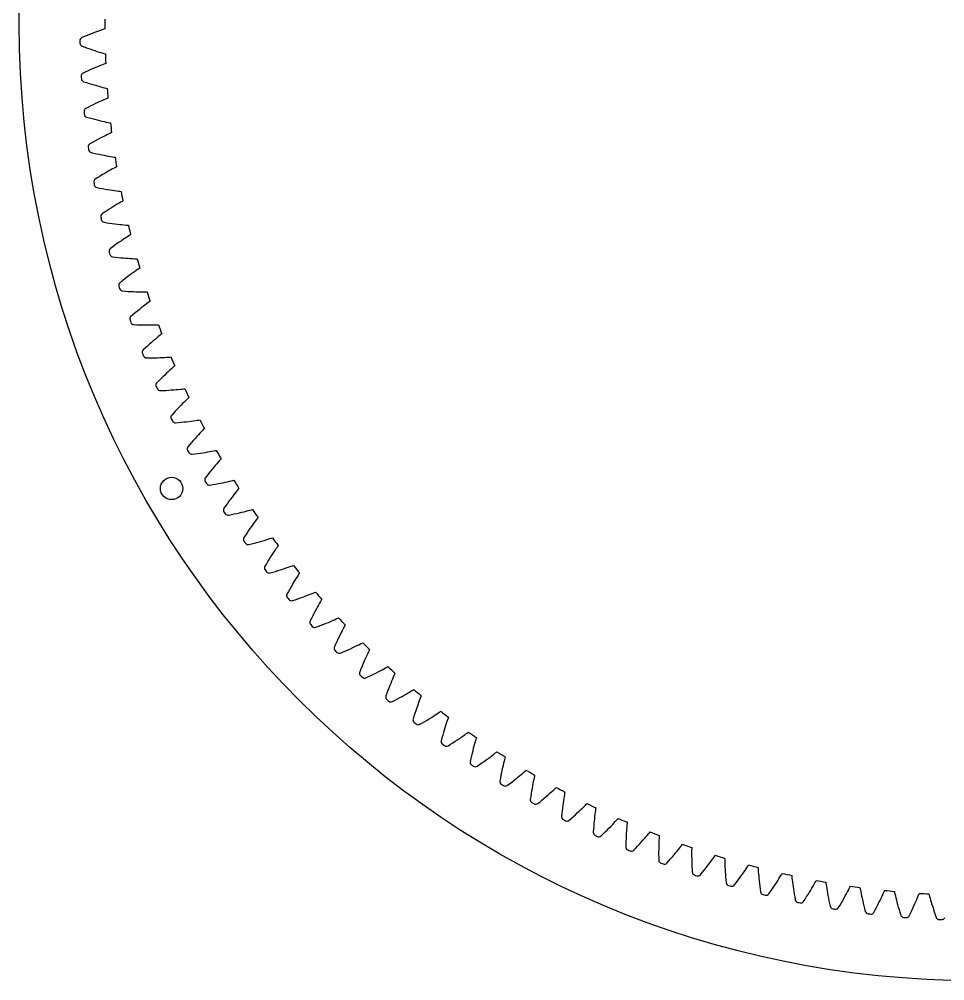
# Model space of a CAD drawing. Header units: millimetres. Extents: x -171 to 171, y -171 to 171.
# Drawn here: x -171.3 to -5.6, y -171.3 to 0.9 of the extents above; entities that cross this region are included whole.
import ezdxf

# ---------------------------------------------------------------- set-up
doc = ezdxf.new("R2010")
doc.units = ezdxf.units.MM

msp = doc.modelspace()

# ---------------------------------------------------------------- linework, layer by layer
at = {"layer": 'fixed_ring'}
for p, q in [((-158.284578, -1.681455), (-158.717518, -1.848851)), ((-157.869658, -1.524957), (-158.284578, -1.681455)), ((-157.474884, -1.379675), (-157.869658, -1.524957)), ((-157.103087, -1.246117), (-157.474884, -1.379675)), ((-156.758271, -1.125125), (-157.103087, -1.246117)), ((-156.446686, -1.018202), (-156.758271, -1.125125)), ((-156.179996, -0.928526), (-156.446686, -1.018202)), ((-155.997584, -0.868177), (-156.179996, -0.928526)), ((-159.631098, -2.215599), (-160.109279, -2.413305)), ((-159.16681, -2.026941), (-159.631098, -2.215599)), ((-158.717518, -1.848851), (-159.16681, -2.026941)), ((-160.078641, -3.95399), (-159.592977, -4.132529)), ((-159.592977, -4.132529), (-159.121556, -4.302579)), ((-159.121556, -4.302579), (-158.66554, -4.462666)), ((-158.66554, -4.462666), (-158.226287, -4.612717)), ((-158.226287, -4.612717), (-157.805473, -4.752596)), ((-157.805473, -4.752596), (-157.405235, -4.882069)), ((-157.405235, -4.882069), (-157.028422, -5.000739)), ((-157.028422, -5.000739), (-156.679068, -5.107928)), ((-156.679068, -5.107928), (-156.363479, -5.202378)), ((-156.363479, -5.202378), (-156.093435, -5.28138)), ((-156.093435, -5.28138), (-155.908768, -5.33443)), ((-159.416809, -8.560223), (-159.886752, -8.776784)), ((-158.960388, -8.353257), (-159.416809, -8.560223)), ((-158.518532, -8.157445), (-158.960388, -8.353257)), ((-158.092589, -7.972969), (-158.518532, -8.157445)), ((-157.684219, -7.800098), (-158.092589, -7.972969)), ((-157.295533, -7.639236), (-157.684219, -7.800098)), ((-156.929339, -7.491003), (-157.295533, -7.639236)), ((-156.589606, -7.356398), (-156.929339, -7.491003)), ((-156.282519, -7.237172), (-156.589606, -7.356398)), ((-156.019605, -7.136964), (-156.282519, -7.237172)), ((-155.839736, -7.069411), (-156.019605, -7.136964)), ((-159.794885, -10.315033), (-159.302508, -10.474123)), ((-159.302508, -10.474123), (-158.824698, -10.625296)), ((-158.824698, -10.625296), (-158.362678, -10.767127)), ((-158.362678, -10.767127), (-157.917807, -10.899596)), ((-157.917807, -10.899596), (-157.491765, -11.022635)), ((-157.491765, -11.022635), (-157.086696, -11.136093)), ((-157.086696, -11.136093), (-156.705463, -11.239689)), ((-156.705463, -11.239689), (-156.352124, -11.332903)), ((-156.352124, -11.332903), (-156.033029, -11.414732)), ((-156.033029, -11.414732), (-155.760058, -11.482936)), ((-155.760058, -11.482936), (-155.573428, -11.528601)), ((-156.507454, -13.724044), (-156.867466, -13.886719)), ((-156.173341, -13.576039), (-156.507454, -13.724044)), ((-155.871237, -13.444699), (-156.173341, -13.576039)), ((-155.612515, -13.334118), (-155.871237, -13.444699)), ((-155.435474, -13.259467), (-155.612515, -13.334118)), ((-158.950449, -14.891312), (-159.41141, -15.126385)), ((-158.502617, -14.666363), (-158.950449, -14.891312)), ((-158.068895, -14.45314), (-158.502617, -14.666363)), ((-157.650623, -14.251876), (-158.068895, -14.45314)), ((-157.249448, -14.062907), (-157.650623, -14.251876)), ((-156.867466, -13.886719), (-157.249448, -14.062907)), ((-159.258461, -16.659766), (-158.760148, -16.799154)), ((-158.760148, -16.799154), (-158.276707, -16.931212)), ((-158.276707, -16.931212), (-157.809413, -17.054562)), ((-157.809413, -17.054562), (-157.359627, -17.169241)), ((-157.359627, -17.169241), (-156.92903, -17.275244)), ((-156.92903, -17.275244), (-156.519771, -17.372508)), ((-156.519771, -17.372508), (-156.13472, -17.460866)), ((-156.13472, -17.460866), (-155.777955, -17.539959)), ((-155.777955, -17.539959), (-155.455859, -17.609037)), ((-155.455859, -17.609037), (-155.180392, -17.666335)), ((-155.180392, -17.666335), (-154.992094, -17.704544)), ((-156.959379, -20.508248), (-157.369319, -20.725982)), ((-156.566034, -20.303479), (-156.959379, -20.508248)), ((-156.191358, -20.112244), (-156.566034, -20.303479)), ((-155.838099, -19.935385), (-156.191358, -20.112244)), ((-155.510134, -19.774213), (-155.838099, -19.935385)), ((-155.21349, -19.630967), (-155.510134, -19.774213)), ((-154.959369, -19.510187), (-155.21349, -19.630967)), ((-154.785436, -19.428557), (-154.959369, -19.510187)), ((-158.232755, -21.198855), (-158.684007, -21.452068)), ((-157.794221, -20.95628), (-158.232755, -21.198855)), ((-157.369319, -20.725982), (-157.794221, -20.95628)), ((-158.470217, -22.978156), (-157.966756, -23.097623)), ((-157.966756, -23.097623), (-157.478447, -23.210356)), ((-157.478447, -23.210356), (-157.006618, -23.315031)), ((-157.006618, -23.315031), (-156.552629, -23.411737)), ((-156.552629, -23.411737), (-156.118158, -23.500537)), ((-156.118158, -23.500537), (-155.705356, -23.581454)), ((-155.705356, -23.581454), (-155.317096, -23.654433)), ((-155.317096, -23.654433), (-154.957468, -23.71928)), ((-154.957468, -23.71928), (-154.632881, -23.775498)), ((-154.632881, -23.775498), (-154.355354, -23.821799)), ((-154.355354, -23.821799), (-154.165686, -23.852492)), ((-154.310319, -25.786194), (-154.601033, -25.941121)), ((-154.061201, -25.655407), (-154.310319, -25.786194)), ((-153.89065, -25.566926), (-154.061201, -25.655407)), ((-157.264863, -27.472878), (-157.705691, -27.743831)), ((-156.83632, -27.21306), (-157.264863, -27.472878)), ((-156.42091, -26.966051), (-156.83632, -27.21306)), ((-156.01995, -26.732192), (-156.42091, -26.966051)), ((-155.635057, -26.511947), (-156.01995, -26.732192)), ((-155.26828, -26.305967), (-155.635057, -26.511947)), ((-154.922331, -26.115204), (-155.26828, -26.305967)), ((-154.601033, -25.941121), (-154.922331, -26.115204)), ((-157.431398, -29.260213), (-156.923586, -29.35957)), ((-156.923586, -29.35957), (-156.431181, -29.4528)), ((-156.431181, -29.4528), (-155.955564, -29.538634)), ((-155.955564, -29.538634), (-155.498089, -29.617215)), ((-155.498089, -29.617215), (-155.060431, -29.688672)), ((-155.060431, -29.688672), (-154.644738, -29.753113)), ((-154.644738, -29.753113), (-154.253884, -29.810599)), ((-154.253884, -29.810599), (-153.891963, -29.861097)), ((-153.891963, -29.861097), (-153.565397, -29.904366)), ((-153.565397, -29.904366), (-153.286249, -29.939596)), ((-153.286249, -29.939596), (-153.09551, -29.962725)), ((-154.457989, -32.678494), (-154.833822, -32.913867)), ((-154.099691, -32.458095), (-154.457989, -32.678494)), ((-153.7616, -32.253729), (-154.099691, -32.458095)), ((-153.447477, -32.06701), (-153.7616, -32.253729)), ((-153.163152, -31.900648), (-153.447477, -32.06701)), ((-152.91943, -31.76006), (-153.163152, -31.900648)), ((-152.752532, -31.664868), (-152.91943, -31.76006)), ((-156.048303, -33.703461), (-156.478011, -33.991725)), ((-155.630428, -33.426811), (-156.048303, -33.703461)), ((-155.225167, -33.163482), (-155.630428, -33.426811)), ((-154.833822, -32.913867), (-155.225167, -33.163482)), ((-156.143649, -35.496003), (-155.632288, -35.575093)), ((-155.632288, -35.575093), (-155.136565, -35.648673)), ((-155.136565, -35.648673), (-154.657912, -35.715531)), ((-154.657912, -35.715531), (-154.197674, -35.775861)), ((-154.197674, -35.775861), (-153.757521, -35.829862)), ((-153.757521, -35.829862), (-153.339595, -35.877726)), ((-153.339595, -35.877726), (-152.946765, -35.919627)), ((-152.946765, -35.919627), (-152.583122, -35.955696)), ((-152.583122, -35.955696), (-152.255095, -35.985948)), ((-152.255095, -35.985948), (-151.974766, -36.010053)), ((-151.974766, -36.010053), (-151.783258, -36.02558)), ((-151.535862, -37.814494), (-151.773802, -37.96466)), ((-151.372881, -37.712743), (-151.535862, -37.814494)), ((-154.178452, -39.587707), (-154.584999, -39.880751)), ((-153.783981, -39.308475), (-154.178452, -39.587707)), ((-153.402869, -39.043498), (-153.783981, -39.308475)), ((-153.036691, -38.793369), (-153.402869, -39.043498)), ((-152.687439, -38.558901), (-153.036691, -38.793369)), ((-152.35774, -38.341255), (-152.687439, -38.558901)), ((-152.051288, -38.142194), (-152.35774, -38.341255)), ((-151.773802, -37.96466), (-152.051288, -38.142194)), ((-154.584999, -39.880751), (-155.002906, -40.185872)), ((-154.609004, -41.675667), (-154.094903, -41.734365)), ((-154.094903, -41.734365), (-153.596647, -41.788179)), ((-153.596647, -41.788179), (-153.115714, -41.835954)), ((-153.115714, -41.835954), (-152.653441, -41.877939)), ((-152.653441, -41.877939), (-152.21149, -41.914398)), ((-152.21149, -41.914398), (-151.791991, -41.945609)), ((-151.791991, -41.945609), (-151.397806, -41.971859)), ((-151.397806, -41.971859), (-151.033016, -41.993443)), ((-151.033016, -41.993443), (-150.704045, -42.01063)), ((-150.704045, -42.01063), (-150.42298, -42.023571)), ((-150.42298, -42.023571), (-150.231007, -42.031472)), ((-151.033756, -44.598736), (-151.373411, -44.846905)), ((-150.712971, -44.368155), (-151.033756, -44.598736)), ((-150.414675, -44.157068), (-150.712971, -44.368155)), ((-150.144466, -43.968643), (-150.414675, -44.157068)), ((-149.912685, -43.809135), (-150.144466, -43.968643)), ((-149.753878, -43.700985), (-149.912685, -43.809135)), ((-152.877264, -45.994982), (-153.28271, -46.316476)), ((-152.482689, -45.686007), (-152.877264, -45.994982)), ((-152.099631, -45.391312), (-152.482689, -45.686007)), ((-151.729355, -45.111394), (-152.099631, -45.391312)), ((-151.373411, -44.846905), (-151.729355, -45.111394)), ((-152.82989, -47.789434), (-152.313862, -47.827646)), ((-152.313862, -47.827646), (-151.81386, -47.861608)), ((-151.81386, -47.861608), (-151.331409, -47.890225)), ((-151.331409, -47.890225), (-150.867832, -47.913799)), ((-150.867832, -47.913799), (-150.424781, -47.932659)), ((-150.424781, -47.932659), (-150.004373, -47.947167)), ((-150.004373, -47.947167), (-149.609456, -47.957725)), ((-149.609456, -47.957725), (-149.244096, -47.964789)), ((-149.244096, -47.964789), (-148.914702, -47.968884)), ((-148.914702, -47.968884), (-148.633345, -47.97064)), ((-148.633345, -47.97064), (-148.441209, -47.970903)), ((-148.277722, -49.903102), (-148.540226, -50.102121)), ((-148.052465, -49.734506), (-148.277722, -49.903102)), ((-147.898083, -49.620127), (-148.052465, -49.734506)), ((-150.17478, -51.402377), (-150.54582, -51.712068)), ((-149.815925, -51.107959), (-150.17478, -51.402377)), ((-149.470778, -50.829528), (-149.815925, -51.107959)), ((-149.141258, -50.568052), (-149.470778, -50.829528)), ((-148.829893, -50.324899), (-149.141258, -50.568052)), ((-148.540226, -50.102121), (-148.829893, -50.324899)), ((-150.927799, -52.036486), (-151.320143, -52.373845)), ((-150.54582, -51.712068), (-150.927799, -52.036486)), ((-150.809121, -53.827635), (-150.291982, -53.845301)), ((-150.291982, -53.845301), (-149.791025, -53.859359)), ((-149.791025, -53.859359), (-149.307817, -53.868773)), ((-149.307817, -53.868773), (-148.84367, -53.873897)), ((-148.84367, -53.873897), (-148.400219, -53.875128)), ((-148.400219, -53.875128), (-147.979567, -53.872911)), ((-147.979567, -53.872911), (-147.584542, -53.86776)), ((-147.584542, -53.86776), (-147.219191, -53.860293)), ((-147.219191, -53.860293), (-146.889894, -53.851289)), ((-146.889894, -53.851289), (-146.608689, -53.841858)), ((-146.608689, -53.841858), (-146.416695, -53.834482)), ((-147.331801, -56.731779), (-147.665606, -57.023712)), ((-147.012937, -56.45741), (-147.331801, -56.731779)), ((-146.711485, -56.20207), (-147.012937, -56.45741)), ((-146.430904, -55.967952), (-146.711485, -56.20207)), ((-146.17652, -55.758654), (-146.430904, -55.967952)), ((-145.958144, -55.581236), (-146.17652, -55.758654)), ((-145.808431, -55.46081), (-145.958144, -55.581236)), ((-148.739685, -57.995709), (-149.118307, -58.348399)), ((-148.370906, -57.656361), (-148.739685, -57.995709)), ((-148.012472, -57.332164), (-148.370906, -57.656361)), ((-147.665606, -57.023712), (-148.012472, -57.332164)), ((-148.549892, -59.780724), (-148.032459, -59.777817)), ((-148.032459, -59.777817), (-147.53134, -59.771947)), ((-147.53134, -59.771947), (-147.048139, -59.762142)), ((-147.048139, -59.762142), (-146.584155, -59.74881)), ((-146.584155, -59.74881), (-146.141006, -59.73241)), ((-146.141006, -59.73241), (-145.720775, -59.713471)), ((-145.720775, -59.713471), (-145.326267, -59.69262)), ((-145.326267, -59.69262), (-144.961501, -59.670633)), ((-144.961501, -59.670633), (-144.632823, -59.648544)), ((-144.632823, -59.648544), (-144.352215, -59.627941)), ((-144.352215, -59.627941), (-144.160666, -59.612938)), ((-144.090045, -61.745286), (-144.361096, -61.990374)), ((-143.844182, -61.52604), (-144.090045, -61.745286)), ((-143.633033, -61.34008), (-143.844182, -61.52604)), ((-143.488226, -61.213797), (-143.633033, -61.34008)), ((-145.961388, -63.509488), (-146.316384, -63.863229)), ((-145.616126, -63.171297), (-145.961388, -63.509488)), ((-145.281797, -62.849299), (-145.616126, -63.171297)), ((-144.959862, -62.544326), (-145.281797, -62.849299)), ((-144.652158, -62.257496), (-144.959862, -62.544326)), ((-144.361096, -61.990374), (-144.652158, -62.257496)), ((-146.316384, -63.863229), (-146.680685, -64.230693)), ((-143.231568, -65.459611), (-142.838201, -65.423092)), ((-142.838201, -65.423092), (-142.474598, -65.386622)), ((-142.474598, -65.386622), (-142.147058, -65.351483)), ((-142.147058, -65.351483), (-141.867491, -65.31974)), ((-141.867491, -65.31974), (-141.67669, -65.297134)), ((-146.055774, -65.639287), (-145.538866, -65.615811)), ((-145.538866, -65.615811), (-145.038377, -65.590023)), ((-145.038377, -65.590023), (-144.555948, -65.561016)), ((-144.555948, -65.561016), (-144.092861, -65.529248)), ((-144.092861, -65.529248), (-143.650714, -65.495242)), ((-143.650714, -65.495242), (-143.231568, -65.459611)), ((-141.080808, -67.001933), (-141.284398, -67.19614)), ((-140.941137, -66.869993), (-141.080808, -67.001933)), ((-142.668268, -68.575508), (-142.989531, -68.910544)), ((-142.358712, -68.257977), (-142.668268, -68.575508)), ((-142.062655, -67.959141), (-142.358712, -68.257977)), ((-141.782443, -67.680659), (-142.062655, -67.959141)), ((-141.521349, -67.424988), (-141.782443, -67.680659)), ((-141.284398, -67.19614), (-141.521349, -67.424988)), ((-143.661726, -69.629768), (-144.01113, -70.011425)), ((-143.321074, -69.262193), (-143.661726, -69.629768)), ((-142.989531, -68.910544), (-143.321074, -69.262193)), ((-143.330713, -71.394061), (-142.815147, -71.350053)), ((-142.815147, -71.350053), (-142.316078, -71.304387)), ((-142.316078, -71.304387), (-141.835184, -71.256224)), ((-141.835184, -71.256224), (-141.373726, -71.20607)), ((-141.373726, -71.20607), (-140.933281, -71.154513)), ((-140.933281, -71.154513), (-140.515883, -71.102247)), ((-140.515883, -71.102247), (-140.124278, -71.050118)), ((-140.124278, -71.050118), (-139.762413, -70.99922)), ((-139.762413, -70.99922), (-139.436529, -70.951087)), ((-139.436529, -70.951087), (-139.158445, -70.908255)), ((-139.158445, -70.908255), (-138.968693, -70.878081)), ((-139.532464, -73.863698), (-139.829151, -74.193285)), ((-139.248521, -73.553328), (-139.532464, -73.863698)), ((-138.979602, -73.263926), (-139.248521, -73.553328)), ((-138.728879, -72.998077), (-138.979602, -73.263926)), ((-138.501214, -72.75999), (-138.728879, -72.998077)), ((-138.305506, -72.557843), (-138.501214, -72.75999)), ((-138.17119, -72.420454), (-138.305506, -72.557843)), ((-140.77991, -75.286208), (-141.113864, -75.681454)), ((-140.454141, -74.905381), (-140.77991, -75.286208)), ((-140.13684, -74.540828), (-140.454141, -74.905381)), ((-139.829151, -74.193285), (-140.13684, -74.540828)), ((-140.379016, -77.035946), (-139.865608, -76.971476)), ((-139.865608, -76.971476), (-139.368749, -76.906005)), ((-139.368749, -76.906005), (-138.89015, -76.838761)), ((-138.89015, -76.838761), (-138.431051, -76.770301)), ((-138.431051, -76.770301), (-137.993003, -76.701275)), ((-137.993003, -76.701275), (-137.578013, -76.632455)), ((-137.578013, -76.632455), (-137.188791, -76.564798)), ((-137.188791, -76.564798), (-136.829235, -76.499554)), ((-136.829235, -76.499554), (-136.505522, -76.438504)), ((-136.505522, -76.438504), (-136.229361, -76.38465)), ((-136.229361, -76.38465), (-136.040959, -76.346955)), ((-136.214207, -79.031213), (-136.485586, -79.352626)), ((-135.957006, -78.731348), (-136.214207, -79.031213)), ((-135.717051, -78.455742), (-135.957006, -78.731348)), ((-135.49903, -78.208792), (-135.717051, -78.455742)), ((-135.311514, -77.999023), (-135.49903, -78.208792)), ((-135.182767, -77.856403), (-135.311514, -77.999023)), ((-137.675492, -80.823605), (-137.993468, -81.231816)), ((-137.36512, -80.430128), (-137.675492, -80.823605)), ((-137.062563, -80.053248), (-137.36512, -80.430128)), ((-136.768935, -79.693747), (-137.062563, -80.053248)), ((-136.485586, -79.352626), (-136.768935, -79.693747)), ((-137.205351, -82.556022), (-136.694912, -82.471191)), ((-136.694912, -82.471191), (-136.201049, -82.386019)), ((-136.201049, -82.386019), (-135.725502, -82.2998)), ((-135.725502, -82.2998), (-135.269487, -82.213143)), ((-135.269487, -82.213143), (-134.83453, -82.126755)), ((-134.83453, -82.126755), (-134.422604, -82.041491)), ((-134.422604, -82.041491), (-134.036379, -81.958414)), ((-134.036379, -81.958414), (-133.679701, -81.878927)), ((-133.679701, -81.878927), (-133.358672, -81.805055)), ((-133.358672, -81.805055), (-133.08487, -81.740265)), ((-133.08487, -81.740265), (-132.898115, -81.69511)), ((-132.719434, -84.074279), (-132.96451, -84.384133)), ((-132.490626, -83.789351), (-132.719434, -84.074279)), ((-132.282596, -83.533929), (-132.490626, -83.789351)), ((-132.103567, -83.316871), (-132.282596, -83.533929)), ((-131.980592, -83.169246), (-132.103567, -83.316871)), ((-134.058898, -85.827698), (-134.35338, -86.233204)), ((-133.771563, -85.439088), (-134.058898, -85.827698)), ((-133.492459, -85.068198), (-133.771563, -85.439088)), ((-133.222896, -84.716081), (-133.492459, -85.068198)), ((-132.96451, -84.384133), (-133.222896, -84.716081)), ((-134.35338, -86.233204), (-134.654876, -86.653733)), ((-133.308073, -87.840502), (-132.817987, -87.735763)), ((-132.817987, -87.735763), (-132.346243, -87.630707)), ((-132.346243, -87.630707), (-131.894035, -87.525988)), ((-131.894035, -87.525988), (-131.462856, -87.422377)), ((-131.462856, -87.422377), (-131.054645, -87.320803)), ((-131.054645, -87.320803), (-130.672029, -87.222437)), ((-130.672029, -87.222437), (-130.318793, -87.128833)), ((-130.318793, -87.128833), (-130.000954, -87.042256)), ((-130.000954, -87.042256), (-129.729945, -86.966631)), ((-129.729945, -86.966631), (-129.545133, -86.914087)), ((-133.814737, -87.94556), (-133.308073, -87.840502)), ((-129.272005, -89.284272), (-129.504569, -89.603624)), ((-129.054706, -88.990473), (-129.272005, -89.284272)), ((-128.856995, -88.726982), (-129.054706, -88.990473)), ((-128.686737, -88.502978), (-128.856995, -88.726982)), ((-128.569728, -88.35058), (-128.686737, -88.502978)), ((-130.5407, -91.089557), (-130.818829, -91.50645)), ((-130.269043, -90.689831), (-130.5407, -91.089557)), ((-130.004905, -90.308137), (-130.269043, -90.689831)), ((-129.749554, -89.945582), (-130.004905, -90.308137)), ((-129.504569, -89.603624), (-129.749554, -89.945582)), ((-130.818829, -91.50645), (-131.103367, -91.938633)), ((-129.710447, -93.07092), (-129.224912, -92.946779)), ((-129.224912, -92.946779), (-128.757718, -92.823051)), ((-128.757718, -92.823051), (-128.310031, -92.700437)), ((-128.310031, -92.700437), (-127.883312, -92.579765)), ((-127.883312, -92.579765), (-127.479462, -92.462043)), ((-127.479462, -92.462043), (-127.101059, -92.348543)), ((-127.101059, -92.348543), (-126.751824, -92.240969)), ((-126.751824, -92.240969), (-126.437678, -92.141825)), ((-126.437678, -92.141825), (-126.169889, -92.055486)), ((-126.169889, -92.055486), (-125.987313, -91.995636)), ((-130.212533, -93.196037), (-129.710447, -93.07092)), ((-125.839854, -94.681433), (-126.07105, -95.032861)), ((-125.620171, -94.353088), (-125.839854, -94.681433)), ((-125.414724, -94.050882), (-125.620171, -94.353088)), ((-125.227644, -93.779739), (-125.414724, -94.050882)), ((-125.066427, -93.549144), (-125.227644, -93.779739)), ((-124.955569, -93.392214), (-125.066427, -93.549144)), ((-126.816091, -96.207385), (-127.077425, -96.635005)), ((-126.56054, -95.797174), (-126.816091, -96.207385)), ((-126.311786, -95.405281), (-126.56054, -95.797174)), ((-126.07105, -95.032861), (-126.311786, -95.405281)), ((-127.077425, -96.635005), (-127.344557, -97.078159)), ((-125.907722, -98.154173), (-125.427507, -98.010828)), ((-125.427507, -98.010828), (-124.965601, -97.868623)), ((-124.965601, -97.868623), (-124.523142, -97.728307)), ((-124.523142, -97.728307), (-124.101558, -97.590766)), ((-124.101558, -97.590766), (-123.702708, -97.457082)), ((-123.702708, -97.457082), (-123.329116, -97.328627)), ((-123.329116, -97.328627), (-122.984434, -97.207254)), ((-122.984434, -97.207254), (-122.674478, -97.095699)), ((-122.674478, -97.095699), (-122.410334, -96.998781)), ((-122.410334, -96.998781), (-122.230281, -96.93172)), ((-126.404437, -98.299153), (-125.907722, -98.154173)), ((-121.976161, -99.609532), (-122.193203, -99.969873)), ((-121.769705, -99.272713), (-121.976161, -99.609532)), ((-121.576435, -98.962577), (-121.769705, -99.272713)), ((-121.400283, -98.684211), (-121.576435, -98.962577)), ((-121.248361, -98.447389), (-121.400283, -98.684211)), ((-121.14383, -98.286176), (-121.248361, -98.447389)), ((-122.890959, -101.173089), (-123.135087, -101.610761)), ((-122.651919, -100.753043), (-122.890959, -101.173089)), ((-122.418942, -100.35157), (-122.651919, -100.753043)), ((-122.193203, -99.969873), (-122.418942, -100.35157)), ((-123.135087, -101.610761), (-123.384389, -102.064185)), ((-122.39647, -103.246837), (-121.905912, -103.082224)), ((-121.905912, -103.082224), (-121.431774, -102.919901)), ((-121.431774, -102.919901), (-120.975888, -102.759445)), ((-120.975888, -102.759445), (-120.539357, -102.601649)), ((-120.539357, -102.601649), (-120.123574, -102.447456)), ((-120.123574, -102.447456), (-119.730354, -102.29802)), ((-119.730354, -102.29802), (-119.362165, -102.154815)), ((-119.362165, -102.154815), (-119.022581, -102.019834)), ((-119.022581, -102.019834), (-118.717305, -101.896044)), ((-118.717305, -101.896044), (-118.457222, -101.788702)), ((-118.457222, -101.788702), (-118.279978, -101.714536)), ((-117.238577, -103.189968), (-117.380964, -103.432643)), ((-117.140538, -103.024727), (-117.238577, -103.189968)), ((-118.122143, -104.748813), (-118.332528, -105.139182)), ((-117.919598, -104.380128), (-118.122143, -104.748813)), ((-117.726697, -104.035367), (-117.919598, -104.380128)), ((-117.545909, -103.717793), (-117.726697, -104.035367)), ((-117.380964, -103.432643), (-117.545909, -103.717793)), ((-118.998046, -106.425849), (-119.229125, -106.888826)), ((-118.771512, -105.978817), (-118.998046, -106.425849)), ((-118.54936, -105.5496), (-118.771512, -105.978817)), ((-118.332528, -105.139182), (-118.54936, -105.5496)), ((-115.206477, -106.819475), (-114.872528, -106.6711)), ((-114.872528, -106.6711), (-114.572415, -106.535271)), ((-114.572415, -106.535271), (-114.316806, -106.417674)), ((-114.316806, -106.417674), (-114.14265, -106.33652)), ((-118.194969, -108.031267), (-117.711342, -107.847282)), ((-117.711342, -107.847282), (-117.244033, -107.666236)), ((-117.244033, -107.666236), (-116.794886, -107.487783)), ((-116.794886, -107.487783), (-116.364974, -107.312757)), ((-116.364974, -107.312757), (-115.95565, -107.142156)), ((-115.95565, -107.142156), (-115.568682, -106.977205)), ((-115.568682, -106.977205), (-115.206477, -106.819475)), ((-113.329519, -108.309009), (-113.497538, -108.633519)), ((-113.176041, -108.017527), (-113.329519, -108.309009)), ((-113.043414, -107.769383), (-113.176041, -108.017527)), ((-112.952022, -107.600375), (-113.043414, -107.769383)), ((-114.259351, -110.179262), (-114.464263, -110.616971)), ((-114.059007, -109.760548), (-114.259351, -110.179262)), ((-113.864307, -109.362123), (-114.059007, -109.760548)), ((-113.676581, -108.985677), (-113.864307, -109.362123)), ((-113.497538, -108.633519), (-113.676581, -108.985677)), ((-114.672845, -111.072656), (-114.885334, -111.544454)), ((-114.464263, -110.616971), (-114.672845, -111.072656)), ((-112.429208, -112.04616), (-112.006594, -111.854181)), ((-112.006594, -111.854181), (-111.604377, -111.667441)), ((-111.604377, -111.667441), (-111.224273, -111.487237)), ((-111.224273, -111.487237), (-110.868625, -111.315231)), ((-110.868625, -111.315231), (-110.540838, -111.153697)), ((-110.540838, -111.153697), (-110.246363, -111.006044)), ((-110.246363, -111.006044), (-109.995631, -110.878378)), ((-109.995631, -110.878378), (-109.824839, -110.790364)), ((-113.806577, -112.644877), (-113.330647, -112.44181)), ((-113.330647, -112.44181), (-112.870906, -112.242329)), ((-112.870906, -112.242329), (-112.429208, -112.04616)), ((-109.253817, -113.418897), (-109.426429, -113.802509)), ((-109.088917, -113.0599), (-109.253817, -113.418897)), ((-108.933932, -112.728966), (-109.088917, -113.0599)), ((-108.792163, -112.431613), (-108.933932, -112.728966)), ((-108.669507, -112.178393), (-108.792163, -112.431613)), ((-108.584906, -112.005885), (-108.669507, -112.178393)), ((-109.976021, -115.080217), (-110.166322, -115.543834)), ((-109.788673, -114.634707), (-109.976021, -115.080217)), ((-109.605135, -114.20836), (-109.788673, -114.634707)), ((-109.426429, -113.802509), (-109.605135, -114.20836)), ((-106.034361, -115.460537), (-105.745988, -115.301294)), ((-105.745988, -115.301294), (-105.50053, -115.16376)), ((-105.50053, -115.16376), (-105.333373, -115.069026)), ((-110.166322, -115.543834), (-110.359887, -116.023707)), ((-109.238233, -117.080373), (-108.770753, -116.858545)), ((-108.770753, -116.858545), (-108.319306, -116.640944)), ((-108.319306, -116.640944), (-107.885757, -116.42737)), ((-107.885757, -116.42737), (-107.471109, -116.218741)), ((-107.471109, -116.218741), (-107.076634, -116.016158)), ((-107.076634, -116.016158), (-106.703994, -115.820984)), ((-106.703994, -115.820984), (-106.355466, -115.634975)), ((-106.355466, -115.634975), (-106.034361, -115.460537)), ((-104.366097, -116.970676), (-104.507803, -117.307509)), ((-104.236262, -116.667922), (-104.366097, -116.970676)), ((-104.12377, -116.410025), (-104.236262, -116.667922)), ((-104.046095, -116.23429), (-104.12377, -116.410025)), ((-104.977954, -118.475584), (-105.144398, -118.908892)), ((-104.815525, -118.06295), (-104.977954, -118.475584)), ((-104.6583, -117.672779), (-104.815525, -118.06295)), ((-104.507803, -117.307509), (-104.6583, -117.672779)), ((-105.485604, -119.832314), (-105.659938, -120.319503)), ((-105.313886, -119.361498), (-105.485604, -119.832314)), ((-105.144398, -118.908892), (-105.313886, -119.361498)), ((-103.171715, -120.624484), (-102.76569, -120.399534)), ((-102.76569, -120.399534), (-102.379581, -120.181429)), ((-102.379581, -120.181429), (-102.014995, -119.971594)), ((-102.014995, -119.971594), (-101.674138, -119.771876)), ((-101.674138, -119.771876), (-101.360221, -119.58481)), ((-101.360221, -119.58481), (-101.078407, -119.414228)), ((-101.078407, -119.414228), (-100.838611, -119.267045)), ((-100.838611, -119.267045), (-100.675352, -119.165739)), ((-99.413393, -120.457589), (-99.515543, -120.719754)), ((-99.342765, -120.278905), (-99.413393, -120.457589)), ((-104.497161, -121.33074), (-104.03887, -121.090502)), ((-104.03887, -121.090502), (-103.596431, -120.855125)), ((-103.596431, -120.855125), (-103.171715, -120.624484)), ((-100.038886, -122.136709), (-100.184782, -122.555475)), ((-99.897298, -121.740596), (-100.038886, -122.136709)), ((-99.761441, -121.369632), (-99.897298, -121.740596)), ((-99.633239, -121.027431), (-99.761441, -121.369632)), ((-99.515543, -120.719754), (-99.633239, -121.027431)), ((-100.638092, -123.931314), (-100.792919, -124.425049)), ((-100.485227, -123.454044), (-100.638092, -123.931314)), ((-100.333867, -122.995057), (-100.485227, -123.454044)), ((-100.184782, -122.555475), (-100.333867, -122.995057)), ((-97.520644, -124.156669), (-97.164689, -123.932505)), ((-97.164689, -123.932505), (-96.832041, -123.719394)), ((-96.832041, -123.719394), (-96.52581, -123.519996)), ((-96.52581, -123.519996), (-96.251001, -123.338344)), ((-96.251001, -123.338344), (-96.017246, -123.181744)), ((-96.017246, -123.181744), (-95.858143, -123.074028)), ((-99.590858, -125.389259), (-99.142481, -125.130991)), ((-99.142481, -125.130991), (-98.709749, -124.87821)), ((-98.709749, -124.87821), (-98.294538, -124.630865)), ((-98.294538, -124.630865), (-97.897777, -124.389952)), ((-97.897777, -124.389952), (-97.520644, -124.156669)), ((-94.978337, -125.615916), (-95.104065, -126.017345)), ((-94.857336, -125.239844), (-94.978337, -125.615916)), ((-94.74284, -124.892817), (-94.857336, -125.239844)), ((-94.637469, -124.580704), (-94.74284, -124.892817)), ((-94.545822, -124.314685), (-94.637469, -124.580704)), ((-94.482354, -124.133334), (-94.545822, -124.314685)), ((-95.497681, -127.351383), (-95.63145, -127.834354)), ((-95.364688, -126.886742), (-95.497681, -127.351383)), ((-95.233197, -126.44158), (-95.364688, -126.886742)), ((-95.104065, -126.017345), (-95.233197, -126.44158)), ((-91.836834, -127.471285), (-91.538772, -127.25987)), ((-91.538772, -127.25987), (-91.271402, -127.067437)), ((-91.271402, -127.067437), (-91.044057, -126.901667)), ((-91.044057, -126.901667), (-90.889363, -126.787711)), ((-95.63145, -127.834354), (-95.766525, -128.333853)), ((-94.527081, -129.249511), (-94.089326, -128.973621)), ((-94.089326, -128.973621), (-93.666986, -128.703836)), ((-93.666986, -128.703836), (-93.261938, -128.44018)), ((-93.261938, -128.44018), (-92.875068, -128.183683)), ((-92.875068, -128.183683), (-92.507508, -127.935591)), ((-92.507508, -127.935591), (-92.160746, -127.697453)), ((-92.160746, -127.697453), (-91.836834, -127.471285)), ((-89.803242, -128.912026), (-89.909196, -129.292611)), ((-89.702633, -128.560721), (-89.803242, -128.912026)), ((-89.609754, -128.244666), (-89.702633, -128.560721)), ((-89.528756, -127.975214), (-89.609754, -128.244666)), ((-89.472548, -127.791483), (-89.528756, -127.975214)), ((-90.244718, -130.577792), (-90.359133, -131.047354)), ((-90.131029, -130.127755), (-90.244718, -130.577792)), ((-90.018865, -129.698721), (-90.131029, -130.127755)), ((-89.909196, -129.292611), (-90.018865, -129.698721)), ((-86.696413, -131.021619), (-86.406992, -130.798521)), ((-86.406992, -130.798521), (-86.147484, -130.59561)), ((-86.147484, -130.59561), (-85.92691, -130.420932)), ((-85.92691, -130.420932), (-85.776868, -130.300917)), ((-90.473595, -131.535261), (-90.588705, -132.039735)), ((-90.359133, -131.047354), (-90.473595, -131.535261)), ((-88.887397, -132.612318), (-88.476116, -132.325956)), ((-88.476116, -132.325956), (-88.081871, -132.046405)), ((-88.081871, -132.046405), (-87.705504, -131.77473)), ((-87.705504, -131.77473), (-87.348098, -131.512221)), ((-87.348098, -131.512221), (-87.011078, -131.260485)), ((-87.011078, -131.260485), (-86.696413, -131.021619)), ((-84.60715, -132.380372), (-84.69789, -132.764868)), ((-84.520587, -132.025345), (-84.60715, -132.380372)), ((-84.440347, -131.705847), (-84.520587, -132.025345)), ((-84.370125, -131.433388), (-84.440347, -131.705847)), ((-84.321266, -131.247568), (-84.370125, -131.433388)), ((-89.313838, -132.905393), (-88.887397, -132.612318)), ((-84.982052, -134.062373), (-85.077708, -134.536111)), ((-84.886345, -133.608171), (-84.982052, -134.062373)), ((-84.791327, -133.175018), (-84.886345, -133.608171)), ((-84.69789, -132.764868), (-84.791327, -133.175018)), ((-81.418908, -134.36478), (-81.138585, -134.130352)), ((-81.138585, -134.130352), (-80.887349, -133.917284)), ((-80.887349, -133.917284), (-80.673894, -133.733976)), ((-80.673894, -133.733976), (-80.528743, -133.60809)), ((-85.172683, -135.028184), (-85.267646, -135.536836)), ((-85.077708, -134.536111), (-85.172683, -135.028184)), ((-83.544919, -136.041328), (-83.145348, -135.738841)), ((-83.145348, -135.738841), (-82.762528, -135.443837)), ((-82.762528, -135.443837), (-82.39726, -135.157414)), ((-82.39726, -135.157414), (-82.050572, -134.880903)), ((-82.050572, -134.880903), (-81.723827, -134.615968)), ((-81.723827, -134.615968), (-81.418908, -134.36478)), ((-79.352659, -136.027197), (-79.429716, -136.440737)), ((-79.277277, -135.639397), (-79.352659, -136.027197)), ((-79.204897, -135.281209), (-79.277277, -135.639397)), ((-79.137423, -134.958774), (-79.204897, -135.281209)), ((-79.078089, -134.683738), (-79.137423, -134.958774)), ((-79.036656, -134.496123), (-79.078089, -134.683738)), ((-83.959371, -136.351125), (-83.544919, -136.041328)), ((-79.585012, -137.334973), (-79.661759, -137.81214)), ((-79.507438, -136.877325), (-79.585012, -137.334973)), ((-79.429716, -136.440737), (-79.507438, -136.877325)), ((-76.307354, -137.758595), (-76.012662, -137.495483)), ((-76.012662, -137.495483), (-75.741881, -137.250095)), ((-75.741881, -137.250095), (-75.499315, -137.027208)), ((-75.499315, -137.027208), (-75.293316, -136.835558)), ((-75.293316, -136.835558), (-75.153284, -136.704001)), ((-73.661013, -137.721126), (-73.709366, -137.998303)), ((-73.627072, -137.532012), (-73.661013, -137.721126)), ((-79.737095, -138.307599), (-79.811761, -138.819624)), ((-79.661759, -137.81214), (-79.737095, -138.307599)), ((-78.472147, -139.581257), (-78.070339, -139.255228)), ((-78.070339, -139.255228), (-77.68311, -138.937094)), ((-77.68311, -138.937094), (-77.312321, -138.627104)), ((-77.312321, -138.627104), (-76.958729, -138.326386)), ((-76.958729, -138.326386), (-76.623308, -138.03631)), ((-76.623308, -138.03631), (-76.307354, -137.758595)), ((-73.881955, -139.074439), (-73.94251, -139.490715)), ((-73.82205, -138.683948), (-73.881955, -139.074439)), ((-73.763968, -138.323166), (-73.82205, -138.683948)), ((-73.709366, -137.998303), (-73.763968, -138.323166)), ((-74.119848, -140.870259), (-74.175427, -141.368322)), ((-74.062132, -140.390418), (-74.119848, -140.870259)), ((-74.002814, -139.930049), (-74.062132, -140.390418)), ((-73.94251, -139.490715), (-74.002814, -139.930049)), ((-71.39851, -141.276636), (-71.074887, -140.973454)), ((-71.074887, -140.973454), (-70.770224, -140.683397)), ((-70.770224, -140.683397), (-70.486225, -140.408777)), ((-70.486225, -140.408777), (-70.225414, -140.152818)), ((-70.225414, -140.152818), (-69.991901, -139.920464)), ((-69.991901, -139.920464), (-69.793684, -139.720776)), ((-69.793684, -139.720776), (-69.658993, -139.583755)), ((-68.206403, -141.146406), (-68.250096, -141.509212)), ((-68.164759, -140.819629), (-68.206403, -141.146406)), ((-68.127465, -140.540749), (-68.164759, -140.819629)), ((-68.101069, -140.350434), (-68.127465, -140.540749)), ((-74.175427, -141.368322), (-74.229677, -141.882911)), ((-72.860842, -142.590683), (-72.472314, -142.248937)), ((-72.472314, -142.248937), (-72.098039, -141.91566)), ((-72.098039, -141.91566), (-71.739867, -141.591173)), ((-71.739867, -141.591173), (-71.39851, -141.276636)), ((-68.381176, -142.761513), (-68.422145, -143.223877)), ((-68.338386, -142.32013), (-68.381176, -142.761513)), ((-68.294429, -141.901775), (-68.338386, -142.32013)), ((-68.250096, -141.509212), (-68.294429, -141.901775)), ((-64.848335, -143.100056), (-64.597906, -142.833931)), ((-64.597906, -142.833931), (-64.373815, -142.592476)), ((-64.373815, -142.592476), (-64.183694, -142.385066)), ((-64.183694, -142.385066), (-64.054557, -142.242799)), ((-68.496471, -144.205512), (-68.530221, -144.721851)), ((-68.460738, -143.705634), (-68.496471, -144.205512)), ((-68.422145, -143.223877), (-68.460738, -143.705634)), ((-66.398966, -144.669828), (-66.053977, -144.331358)), ((-66.053977, -144.331358), (-65.725395, -144.003498)), ((-65.725395, -144.003498), (-65.414082, -143.68769)), ((-65.414082, -143.68769), (-65.121191, -143.38575)), ((-65.121191, -143.38575), (-64.848335, -143.100056)), ((-62.598915, -144.504736), (-62.626206, -144.924507)), ((-62.570224, -144.11072), (-62.598915, -144.504736)), ((-62.54099, -143.746464), (-62.570224, -144.11072)), ((-62.51237, -143.41829), (-62.54099, -143.746464)), ((-62.486192, -143.138147), (-62.51237, -143.41829)), ((-62.467384, -142.946934), (-62.486192, -143.138147)), ((-67.13433, -145.374644), (-66.759695, -145.017721)), ((-66.759695, -145.017721), (-66.398966, -144.669828)), ((-62.693377, -146.31378), (-62.709209, -146.814684)), ((-62.673968, -145.83087), (-62.693377, -146.31378)), ((-62.651413, -145.367243), (-62.673968, -145.83087)), ((-62.626206, -144.924507), (-62.651413, -145.367243)), ((-59.948355, -146.502661), (-59.649843, -146.174726)), ((-59.649843, -146.174726), (-59.369189, -145.86138)), ((-59.369189, -145.86138), (-59.107906, -145.565065)), ((-59.107906, -145.565065), (-58.868255, -145.289194)), ((-58.868255, -145.289194), (-58.653941, -145.039021)), ((-58.653941, -145.039021), (-58.472216, -144.824216)), ((-58.472216, -144.824216), (-58.348837, -144.676927)), ((-56.776686, -146.119229), (-56.791416, -146.48436)), ((-56.761136, -145.790177), (-56.776686, -146.119229)), ((-56.746117, -145.509215), (-56.761136, -145.790177)), ((-56.734925, -145.317405), (-56.746117, -145.509215)), ((-62.709209, -146.814684), (-62.722404, -147.331956)), ((-61.301664, -147.928737), (-60.941515, -147.557202)), ((-60.941515, -147.557202), (-60.594902, -147.195243)), ((-60.594902, -147.195243), (-60.263643, -146.843325)), ((-60.263643, -146.843325), (-59.948355, -146.502661)), ((-56.822586, -147.743117), (-56.82669, -148.207274)), ((-56.815, -147.299729), (-56.822586, -147.743117)), ((-56.804419, -146.879204), (-56.815, -147.299729)), ((-56.791416, -146.48436), (-56.804419, -146.879204)), ((-53.523311, -148.106374), (-53.274016, -147.799905)), ((-53.274016, -147.799905), (-53.045522, -147.514724)), ((-53.045522, -147.514724), (-52.841323, -147.256229)), ((-52.841323, -147.256229), (-52.668282, -147.034369)), ((-52.668282, -147.034369), (-52.550856, -146.882291)), ((-50.920152, -147.93154), (-50.922607, -148.26095)), ((-50.916314, -147.650203), (-50.920152, -147.93154)), ((-50.912756, -147.4581), (-50.916314, -147.650203)), ((-56.82669, -148.207274), (-56.826886, -148.690574)), ((-56.826886, -148.690574), (-56.822791, -149.191711)), ((-56.822791, -149.191711), (-56.81541, -149.709099)), ((-55.026975, -149.863366), (-54.695026, -149.487912)), ((-54.695026, -149.487912), (-54.37802, -149.123103)), ((-54.37802, -149.123103), (-54.076525, -148.770173)), ((-54.076525, -148.770173), (-53.791286, -148.43063)), ((-53.791286, -148.43063), (-53.523311, -148.106374)), ((-50.922607, -148.26095), (-50.922809, -148.626378)), ((-50.922809, -148.626378), (-50.920104, -149.021427)), ((-50.920104, -149.021427), (-50.913958, -149.44204)), ((-50.913958, -149.44204), (-50.90391, -149.885379)), ((-47.592802, -150.117181), (-47.355888, -149.801043)), ((-47.355888, -149.801043), (-47.138913, -149.507004)), ((-47.138913, -149.507004), (-46.945152, -149.240595)), ((-46.945152, -149.240595), (-46.781068, -149.01203)), ((-46.781068, -149.01203), (-46.669781, -148.855405)), ((-45.010085, -149.365633), (-45.006002, -149.557725)), ((-45.006002, -149.557725), (-44.998651, -149.838993)), ((-55.372067, -150.248925), (-55.026975, -149.863366)), ((-50.90391, -149.885379), (-50.889558, -150.349332)), ((-50.889558, -150.349332), (-50.870539, -150.832258)), ((-50.870539, -150.832258), (-50.846524, -151.332836)), ((-50.846524, -151.332836), (-50.81858, -151.849522)), ((-48.708666, -151.54421), (-48.406413, -151.167087)), ((-48.406413, -151.167087), (-48.119188, -150.802449)), ((-48.119188, -150.802449), (-47.847674, -150.451834)), ((-47.847674, -150.451834), (-47.592802, -150.117181)), ((-44.998651, -149.838993), (-44.988009, -150.16824)), ((-44.988009, -150.16824), (-44.973682, -150.533387)), ((-44.973682, -150.533387), (-44.955274, -150.928016)), ((-44.955274, -150.928016), (-44.93241, -151.348052)), ((-44.93241, -151.348052), (-44.904745, -151.790641)), ((-41.362881, -151.565315), (-41.157767, -151.262882)), ((-41.157767, -151.262882), (-40.974751, -150.98898)), ((-40.974751, -150.98898), (-40.819884, -150.754073)), ((-40.819884, -150.754073), (-40.714912, -150.593147)), ((-39.036242, -151.036988), (-39.024526, -151.228767)), ((-39.024526, -151.228767), (-39.005999, -151.509519)), ((-39.005999, -151.509519), (-38.982275, -151.838083)), ((-49.354916, -152.331538), (-49.025425, -151.932564)), ((-49.025425, -151.932564), (-48.708666, -151.54421)), ((-44.904745, -151.790641), (-44.871959, -152.253657)), ((-44.871959, -152.253657), (-44.833756, -152.735445)), ((-44.833756, -152.735445), (-44.789859, -153.234672)), ((-44.789859, -153.234672), (-44.741395, -153.749839)), ((-42.645287, -153.360886), (-42.358267, -152.972044)), ((-42.358267, -152.972044), (-42.085765, -152.596276)), ((-42.085765, -152.596276), (-41.828405, -152.235143)), ((-41.828405, -152.235143), (-41.587039, -151.890622)), ((-41.587039, -151.890622), (-41.362881, -151.565315)), ((-38.982275, -151.838083), (-38.953443, -152.202372)), ((-38.953443, -152.202372), (-38.91936, -152.595957)), ((-38.91936, -152.595957), (-38.879815, -153.014752)), ((-38.879815, -153.014752), (-38.834577, -153.455891)), ((-35.515518, -153.423892), (-35.30447, -153.089931)), ((-35.30447, -153.089931), (-35.111543, -152.779583)), ((-35.111543, -152.779583), (-34.93956, -152.498621)), ((-34.93956, -152.498621), (-34.794155, -152.257743)), ((-34.794155, -152.257743), (-34.695664, -152.092771)), ((-33.000676, -152.469523), (-32.981344, -152.660684)), ((-32.981344, -152.660684), (-32.951671, -152.940478)), ((-32.951671, -152.940478), (-32.914903, -153.267839)), ((-43.259725, -154.173284), (-42.946356, -153.761526)), ((-42.946356, -153.761526), (-42.645287, -153.360886)), ((-38.834577, -153.455891), (-38.783409, -153.917238)), ((-38.783409, -153.917238), (-38.726081, -154.397126)), ((-38.726081, -154.397126), (-38.662371, -154.894213)), ((-38.662371, -154.894213), (-38.593464, -155.407045)), ((-36.79938, -155.347359), (-36.514477, -154.935066)), ((-36.514477, -154.935066), (-36.243143, -154.535121)), ((-36.243143, -154.535121), (-35.985796, -154.148816)), ((-35.985796, -154.148816), (-35.742997, -153.777738)), ((-35.742997, -153.777738), (-35.515518, -153.423892)), ((-32.914903, -153.267839), (-32.871611, -153.630693)), ((-32.871611, -153.630693), (-32.821907, -154.022612)), ((-32.821907, -154.022612), (-32.765744, -154.439504)), ((-32.765744, -154.439504), (-32.703002, -154.878496)), ((-32.703002, -154.878496), (-32.633533, -155.337444)), ((-29.601071, -155.077177), (-29.38784, -154.714568)), ((-29.38784, -154.714568), (-29.190236, -154.372481)), ((-29.190236, -154.372481), (-29.0098, -154.054707)), ((-29.0098, -154.054707), (-28.849123, -153.76713)), ((-28.849123, -153.76713), (-28.713409, -153.520662)), ((-28.713409, -153.520662), (-28.621555, -153.351904)), ((-26.912929, -153.660972), (-26.886012, -153.851213)), ((-26.886012, -153.851213), (-26.845238, -154.129606)), ((-26.845238, -154.129606), (-26.795485, -154.455247)), ((-26.795485, -154.455247), (-26.737801, -154.816093)), ((-26.737801, -154.816093), (-26.672556, -155.205726)), ((-22.862186, -155.08624), (-22.71307, -154.792502)), ((-22.71307, -154.792502), (-22.587262, -154.540833)), ((-22.587262, -154.540833), (-22.502189, -154.368557)), ((-20.782626, -154.609451), (-20.748168, -154.798472)), ((-20.748168, -154.798472), (-20.696359, -155.075024)), ((-37.096131, -155.77125), (-36.79938, -155.347359)), ((-32.633533, -155.337444), (-32.557172, -155.814673)), ((-32.557172, -155.814673), (-32.47375, -156.308835)), ((-32.47375, -156.308835), (-32.38451, -156.818522)), ((-30.873881, -157.12291), (-30.594217, -156.687556)), ((-30.594217, -156.687556), (-30.32593, -156.264262)), ((-30.32593, -156.264262), (-30.070711, -155.853846)), ((-30.070711, -155.853846), (-29.828926, -155.457615)), ((-29.828926, -155.457615), (-29.601071, -155.077177)), ((-26.672556, -155.205726), (-26.599863, -155.620056)), ((-26.599863, -155.620056), (-26.519718, -156.056206)), ((-26.519718, -156.056206), (-26.432058, -156.512029)), ((-26.432058, -156.512029), (-26.336784, -156.985845)), ((-23.850731, -156.926134), (-23.62489, -156.520604)), ((-23.62489, -156.520604), (-23.41234, -156.131408)), ((-23.41234, -156.131408), (-23.213694, -155.760608)), ((-23.213694, -155.760608), (-23.029847, -155.410935)), ((-23.029847, -155.410935), (-22.862186, -155.08624)), ((-20.696359, -155.075024), (-20.633698, -155.398429)), ((-20.633698, -155.398429), (-20.561714, -155.756697)), ((-20.561714, -155.756697), (-20.481029, -156.143428)), ((-20.481029, -156.143428), (-20.391921, -156.55454)), ((-20.391921, -156.55454), (-20.294501, -156.987159)), ((-17.18659, -156.938764), (-17.002842, -156.560359)), ((-17.002842, -156.560359), (-16.833042, -156.203653)), ((-16.833042, -156.203653), (-16.678423, -155.872549)), ((-16.678423, -155.872549), (-16.541102, -155.573115)), ((-16.541102, -155.573115), (-16.425399, -155.316643)), ((-16.425399, -155.316643), (-16.347243, -155.141122)), ((-14.619463, -155.313461), (-14.577517, -155.500963)), ((-14.577517, -155.500963), (-14.514753, -155.775236)), ((-14.514753, -155.775236), (-14.439285, -156.095895)), ((-14.439285, -156.095895), (-14.353114, -156.451017)), ((-14.353114, -156.451017), (-14.257119, -156.834235)), ((-10.609621, -156.749381), (-10.468287, -156.412392)), ((-10.468287, -156.412392), (-10.34298, -156.107736)), ((-10.34298, -156.107736), (-10.237565, -155.846866)), ((-10.237565, -155.846866), (-10.166448, -155.668376)), ((-8.433183, -155.771889), (-8.383815, -155.957575)), ((-8.383815, -155.957575), (-8.310197, -156.229136)), ((-8.310197, -156.229136), (-8.222041, -156.54654)), ((-8.222041, -156.54654), (-8.121819, -156.897956)), ((-26.336784, -156.985845), (-26.233782, -157.4763)), ((-26.233782, -157.4763), (-26.124348, -157.982036)), ((-24.602813, -158.226126), (-24.340678, -157.779998)), ((-24.340678, -157.779998), (-24.089432, -157.346373)), ((-24.089432, -157.346373), (-23.850731, -156.926134)), ((-20.294501, -156.987159), (-20.188788, -157.439137)), ((-20.188788, -157.439137), (-20.074752, -157.90879)), ((-20.074752, -157.90879), (-19.952333, -158.394762)), ((-19.952333, -158.394762), (-19.822879, -158.895748)), ((-18.048651, -158.622957), (-17.814843, -158.179686)), ((-17.814843, -158.179686), (-17.593038, -157.75029)), ((-17.593038, -157.75029), (-17.383498, -157.336102)), ((-17.383498, -157.336102), (-17.18659, -156.938764)), ((-14.257119, -156.834235), (-14.151737, -157.241479)), ((-14.151737, -157.241479), (-14.037193, -157.669883)), ((-14.037193, -157.669883), (-13.913595, -158.117301)), ((-13.913595, -158.117301), (-13.780978, -158.582049)), ((-11.512086, -158.762885), (-11.307528, -158.32501)), ((-11.307528, -158.32501), (-11.11462, -157.902819)), ((-11.11462, -157.902819), (-10.933664, -157.497966)), ((-10.933664, -157.497966), (-10.765106, -157.112556)), ((-10.765106, -157.112556), (-10.609621, -156.749381)), ((-8.121819, -156.897956), (-8.010664, -157.277055)), ((-8.010664, -157.277055), (-7.889175, -157.679787)), ((-7.889175, -157.679787), (-7.75769, -158.103299)), ((-7.75769, -158.103299), (-7.616402, -158.545449)), ((-18.292842, -159.079154), (-18.048651, -158.622957)), ((-13.780978, -158.582049), (-13.639335, -159.06277)), ((-13.639335, -159.06277), (-13.490066, -159.558213)), ((-11.953947, -159.680645), (-11.728086, -159.215101)), ((-11.728086, -159.215101), (-11.512086, -158.762885)), ((-7.616402, -158.545449), (-7.465413, -159.004558)), ((-7.465413, -159.004558), (-7.30477, -159.479267)), ((-7.30477, -159.479267), (-7.135922, -159.968384))]:
    msp.add_line(p, q, dxfattribs=at)
for centre, radius, start, end in [((0, 0), 156, 179.681134, 180.318866), ((-159.872515, -2.964615), 0.6, 113.241437, 181.062349), ((0, 0), 160.5, 181.062349, 181.216132), ((-159.863982, -3.393703), 0.6, 181.216132, 249.037044), ((0, 0), 156, 181.959615, 182.597347), ((-159.628257, -9.318245), 0.6, 115.519918, 183.34083), ((0, 0), 160.5, 183.34083, 183.494613), ((-159.602671, -9.746655), 0.6, 183.494613, 251.315525), ((0, 0), 156, 184.238096, 184.875828), ((-159.131593, -15.657141), 0.6, 117.798399, 185.619311), ((0, 0), 160.5, 185.619311, 185.773094), ((-159.088996, -16.084195), 0.6, 185.773094, 253.594006), ((0, 0), 156, 186.516577, 187.154309), ((-158.38331, -21.97128), 0.6, 120.07688, 187.897792), ((0, 0), 160.5, 187.897792, 188.051575), ((-158.323768, -22.396303), 0.6, 188.051575, 255.872487), ((0, 0), 156, 188.795058, 189.43279), ((-157.38459, -28.250678), 0.6, 122.355361, 190.176273), ((0, 0), 160.5, 190.176273, 190.330056), ((-157.308198, -28.672998), 0.6, 190.330056, 258.150968), ((0, 0), 156, 191.073539, 191.711271), ((-156.137013, -34.485406), 0.6, 124.633842, 192.454754), ((0, 0), 160.5, 192.454754, 192.608537), ((-156.043891, -34.904354), 0.6, 192.608537, 260.429449), ((0, 0), 156, 193.35202, 193.989752), ((-154.642551, -40.665605), 0.6, 126.912323, 194.733235), ((0, 0), 160.5, 194.733235, 194.887018), ((-154.532847, -41.08052), 0.6, 194.887018, 262.70793), ((0, 0), 156, 195.630501, 196.268233), ((-152.903567, -46.781504), 0.6, 129.190804, 197.011716), ((0, 0), 160.5, 197.011716, 197.165499), ((-152.777455, -47.191729), 0.6, 197.165499, 264.986411), ((0, 0), 156, 197.908982, 198.546714), ((-150.922812, -52.823431), 0.6, 131.469285, 199.290197), ((0, 0), 160.5, 199.290197, 199.44398), ((-150.78049, -53.228319), 0.6, 199.44398, 267.264892), ((0, 0), 156, 200.187463, 200.825195), ((-148.703416, -58.781834), 0.6, 133.747766, 201.568678), ((0, 0), 160.5, 201.568678, 201.722461), ((-148.54511, -59.180743), 0.6, 201.722461, 269.543373), ((0, 0), 156, 202.465944, 203.103676), ((-146.24889, -64.64729), 0.6, 136.026247, 203.847159), ((0, 0), 160.5, 203.847159, 204.000942), ((-146.07485, -65.03959), 0.6, 204.000942, 271.821854), ((0, 0), 156, 204.744425, 205.382157), ((-143.563114, -70.410526), 0.6, 138.304728, 206.12564), ((0, 0), 160.5, 206.12564, 206.279423), ((-143.373615, -70.795597), 0.6, 206.279423, 274.100335), ((0, 0), 156, 207.022906, 207.660638), ((-140.650336, -76.062429), 0.6, 140.583209, 208.404121), ((0, 0), 160.5, 208.404121, 208.557904), ((-140.445677, -76.439661), 0.6, 208.557904, 276.378816), ((0, 0), 156, 209.301387, 209.939119), ((-137.51516, -81.594061), 0.6, 142.86169, 210.682602), ((0, 0), 160.5, 210.682602, 210.836385), ((-137.295666, -81.962858), 0.6, 210.836385, 278.657297), ((0, 0), 156, 211.579868, 212.2176), ((-134.162545, -86.996676), 0.6, 145.140171, 212.961083), ((0, 0), 160.5, 212.961083, 213.114866), ((-133.928562, -87.356455), 0.6, 213.114866, 280.935778), ((0, 0), 156, 213.858349, 214.496081), ((-130.597791, -92.261731), 0.6, 147.418652, 215.239564), ((0, 0), 160.5, 215.239564, 215.393347), ((-130.349689, -92.611924), 0.6, 215.393347, 283.214259), ((0, 0), 156, 216.13683, 216.774562), ((-126.826535, -97.380902), 0.6, 149.697133, 217.518046), ((0, 0), 160.5, 217.518046, 217.671828), ((-126.564707, -97.720954), 0.6, 217.671828, 285.49274), ((0, 0), 156, 218.415311, 219.053043), ((-122.85474, -102.346093), 0.6, 151.975614, 219.796527), ((0, 0), 160.5, 219.796527, 219.950309), ((-122.5796, -102.675467), 0.6, 219.950309, 287.771221), ((0, 0), 156, 220.693792, 221.331525), ((0, 0), 156, 222.972273, 223.610006), ((-118.688687, -107.149454), 0.6, 154.254095, 222.075008), ((0, 0), 160.5, 222.075008, 222.22879), ((-118.40067, -107.46763), 0.6, 222.22879, 290.049702), ((-114.334962, -111.78339), 0.6, 156.532576, 224.353489), ((0, 0), 156, 225.250754, 225.888487), ((0, 0), 160.5, 224.353489, 224.507271), ((-114.034523, -112.089863), 0.6, 224.507271, 292.328183), ((0, 0), 156, 227.529235, 228.166968), ((-109.800451, -116.240574), 0.6, 158.811057, 226.63197), ((0, 0), 160.5, 226.63197, 226.785752), ((-109.488065, -116.53486), 0.6, 226.785752, 294.606664), ((-105.092322, -120.513957), 0.6, 161.089538, 228.910451), ((0, 0), 156, 229.807716, 230.445449), ((0, 0), 160.5, 228.910451, 229.064233), ((-104.768483, -120.795591), 0.6, 229.064233, 296.885145), ((0, 0), 156, 232.086197, 232.72393), ((-100.218021, -124.596783), 0.6, 163.36802, 231.188932), ((0, 0), 160.5, 231.188932, 231.342714), ((-99.883241, -124.86532), 0.6, 231.342714, 299.163626), ((0, 0), 156, 234.364678, 235.002411), ((-95.185254, -128.482595), 0.6, 165.646501, 233.467413), ((0, 0), 160.5, 233.467413, 233.621195), ((-94.840064, -128.73761), 0.6, 233.621195, 301.442107), ((0, 0), 156, 236.643159, 237.280892), ((-90.00198, -132.165251), 0.6, 167.924982, 235.745894), ((0, 0), 160.5, 235.745894, 235.899676), ((-89.646924, -132.406341), 0.6, 235.899676, 303.720588), ((0, 0), 156, 238.92164, 239.559373), ((-84.676395, -135.638926), 0.6, 170.203463, 238.024375), ((0, 0), 160.5, 238.024375, 238.178157), ((-84.312034, -135.865709), 0.6, 238.178157, 305.999069), ((0, 0), 156, 241.200121, 241.837854), ((-79.216918, -138.898128), 0.6, 172.481944, 240.302856), ((0, 0), 160.5, 240.302856, 240.456638), ((-78.84383, -139.110246), 0.6, 240.456638, 308.27755), ((0, 0), 156, 243.478602, 244.116335), ((-73.632184, -141.937703), 0.6, 174.760425, 242.581337), ((0, 0), 160.5, 242.581337, 242.735119), ((-73.250957, -142.134821), 0.6, 242.735119, 310.556031), ((0, 0), 156, 245.757083, 246.394816), ((-67.931022, -144.752846), 0.6, 177.038906, 244.859818), ((0, 0), 160.5, 244.859818, 245.0136), ((-67.542259, -144.934651), 0.6, 245.0136, 312.834512), ((0, 0), 156, 248.035564, 248.673297), ((-62.122446, -147.339104), 0.6, 179.317387, 247.138299), ((0, 0), 160.5, 247.138299, 247.292081), ((-61.726764, -147.505311), 0.6, 247.292081, 315.112993), ((0, 0), 156, 250.314045, 250.951778), ((-56.215643, -149.69239), 0.6, 181.595868, 249.41678), ((0, 0), 156, 252.592526, 253.230259), ((0, 0), 160.5, 249.41678, 249.570562), ((-55.813665, -149.842733), 0.6, 249.570562, 317.391474), ((0, 0), 156, 254.871007, 255.50874), ((-50.219951, -151.80898), 0.6, 183.874349, 251.695261), ((0, 0), 160.5, 251.695261, 251.849043), ((-49.812314, -151.943224), 0.6, 251.849043, 319.669955), ((0, 0), 156, 257.149488, 257.787221), ((-44.144851, -153.68553), 0.6, 186.15283, 253.973742), ((0, 0), 160.5, 253.973742, 254.127524), ((-43.732199, -153.803462), 0.6, 254.127524, 321.948436), ((0, 0), 156, 259.427969, 260.065702), ((0, 0), 156, 261.70645, 262.344183), ((-37.999949, -155.319071), 0.6, 188.431311, 256.252223), ((0, 0), 160.5, 256.252223, 256.406005), ((-37.582935, -155.420504), 0.6, 256.406005, 324.226917), ((0, 0), 156, 263.984931, 264.622664), ((0, 0), 156, 266.263412, 266.901145), ((-31.794961, -156.707021), 0.6, 190.709792, 258.530704), ((0, 0), 160.5, 258.530704, 258.684486), ((-31.374244, -156.791795), 0.6, 258.684486, 326.505398), ((-25.539699, -157.847185), 0.6, 192.988273, 260.809185), ((-25.115944, -157.915165), 0.6, 260.962967, 328.783879), ((0, 0), 160.5, 260.809185, 260.962967), ((-19.244053, -158.73776), 0.6, 195.266754, 263.087666), ((0, 0), 160.5, 263.087666, 263.241448), ((-18.817931, -158.788839), 0.6, 263.241448, 331.06236), ((-12.917978, -159.377338), 0.6, 197.545235, 265.366147), ((0, 0), 160.5, 265.366147, 265.519929), ((-12.490162, -159.411436), 0.6, 265.519929, 333.340841), ((-6.571478, -159.764908), 0.6, 199.823716, 267.644628), ((-6.142644, -159.78197), 0.6, 267.79841, 335.619322), ((0, 0), 160.5, 267.644628, 267.79841)]:
    msp.add_arc(centre, radius, start, end, dxfattribs=at)
at = {"layer": 'holes'}
msp.add_circle((-144.043036, -83.163286), 2, dxfattribs=at)
at = {"layer": 'outer'}
msp.add_circle((0, 0), 171.326572, dxfattribs=at)

doc.saveas('drawing.dxf')
